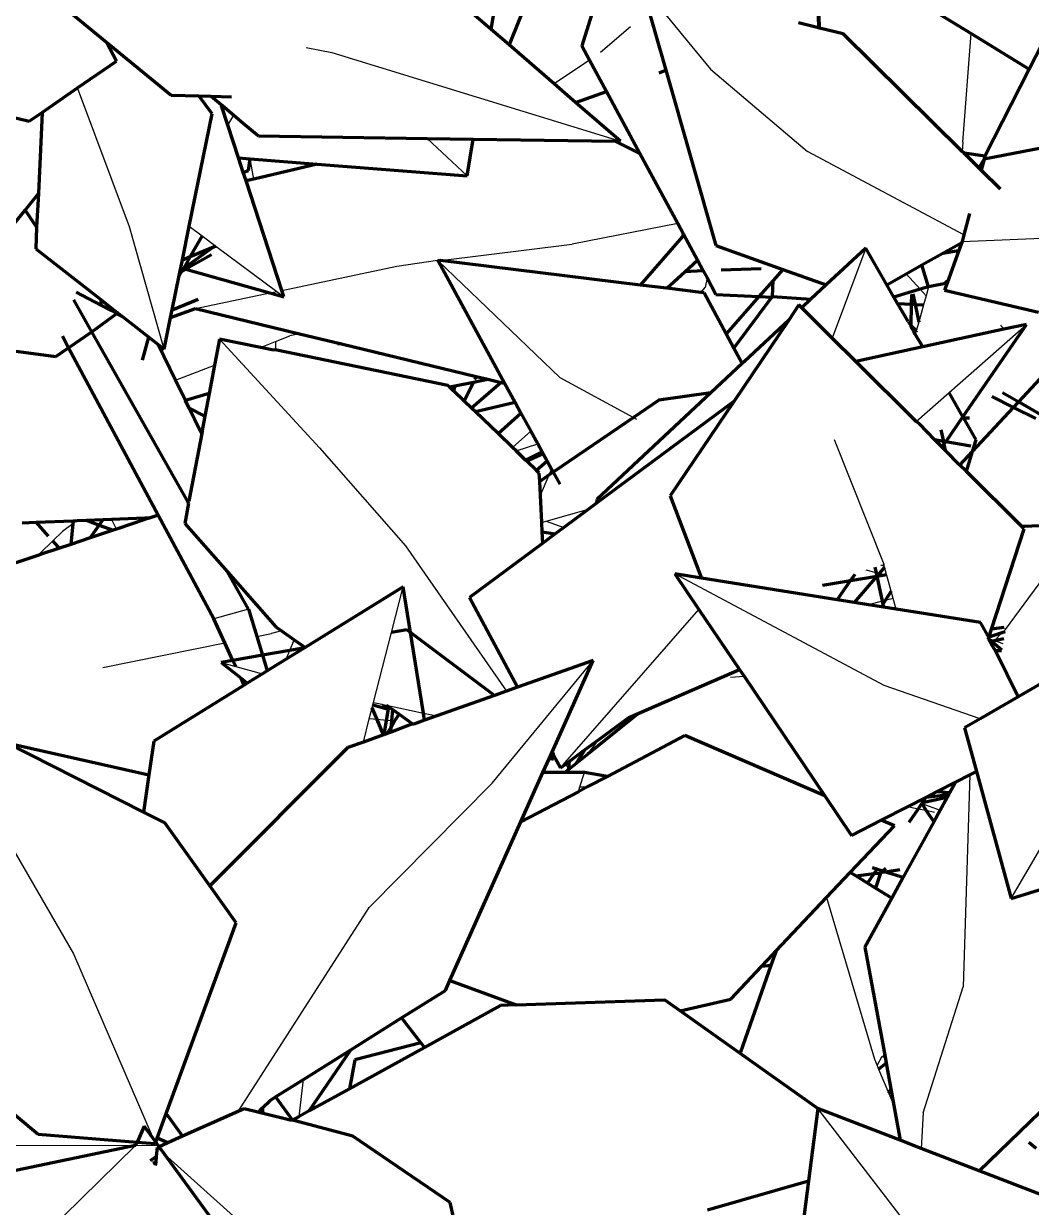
# Model space of a CAD drawing. Header units: millimetres. Extents: x 4307 to 31003, y 2809 to 20009.
# Drawn here: x 7308.4 to 7363.6, y 7876.2 to 7941.1 of the extents above; entities that cross this region are included whole.
import ezdxf

# ---------------------------------------------------------------- set-up
doc = ezdxf.new("R2010")
doc.units = ezdxf.units.MM
doc.layers.add('ProfileEdges', color=7, linetype='Continuous')

msp = doc.modelspace()

# ---------------------------------------------------------------- linework, layer by layer
for p, q in [((7342.271, 7943.23), (7346.062, 7938.615)), ((7340.02, 7939.548), (7341.667, 7940.962)), ((7359.877, 7934.61), (7360.348, 7940.575)), ((7323.885, 7939.807), (7325.295, 7939.534)), ((7325.295, 7939.534), (7341.116, 7934.662)), ((7339.429, 7939.118), (7337.482, 7937.808)), ((7346.062, 7938.615), (7351.373, 7934.111)), ((7314.205, 7929.98), (7311.363, 7937.588)), ((7319.599, 7935.551), (7319.924, 7936.1)), ((7320.462, 7935.571), (7320.445, 7935.664)), ((7332.718, 7932.772), (7330.519, 7934.824)), ((7359.877, 7934.61), (7359.849, 7934.105)), ((7359.944, 7929.535), (7351.373, 7934.111)), ((7321.027, 7932.591), (7320.816, 7933.701)), ((7316.101, 7923.272), (7314.205, 7929.98)), ((7317.485, 7930.013), (7318.191, 7929.485)), ((7344.259, 7930.152), (7338.466, 7929.016)), ((7318.191, 7929.485), (7318.947, 7928.92)), ((7359.846, 7929.167), (7367.941, 7929.499)), ((7318.947, 7928.92), (7322.277, 7926.433)), ((7331.255, 7928.123), (7338.466, 7929.016)), ((7354.56, 7928.809), (7352.728, 7923.879)), ((7359.542, 7928.657), (7359.533, 7928.5)), ((7328.862, 7927.827), (7331.085, 7928.144)), ((7331.124, 7928.107), (7337.798, 7921.72)), ((7322.554, 7926.491), (7328.862, 7927.827)), ((7357.552, 7926.55), (7356.784, 7927.403)), ((7345.526, 7926.38), (7345.753, 7926.641)), ((7345.865, 7927.17), (7345.753, 7926.641)), ((7358.001, 7926.685), (7357.867, 7926.2)), ((7317.826, 7925.49), (7321.908, 7926.354)), ((7321.908, 7926.354), (7322.277, 7926.433)), ((7322.277, 7926.433), (7322.669, 7926.14)), ((7357.867, 7926.2), (7357.552, 7926.55)), ((7357.867, 7926.2), (7357.727, 7925.698)), ((7313.488, 7925.228), (7313.523, 7925.287)), ((7357.727, 7925.698), (7357.465, 7924.755)), ((7357.465, 7924.755), (7357.33, 7924.27)), ((7322.204, 7923.686), (7322.991, 7923.991)), ((7323.523, 7924.114), (7322.991, 7923.991)), ((7357.316, 7924.218), (7357.28, 7924.091)), ((7359.129, 7920.886), (7363.379, 7924.628)), ((7362.139, 7924.358), (7361.962, 7924.581)), ((7324.617, 7917.869), (7319.143, 7923.825)), ((7321.385, 7923.369), (7322.204, 7923.686)), ((7322.204, 7923.686), (7322.214, 7923.25)), ((7316.734, 7921.568), (7318.873, 7922.396)), ((7347.767, 7922.516), (7347.918, 7922.599)), ((7337.798, 7921.72), (7341.833, 7919.527)), ((7357.332, 7919.303), (7359.129, 7920.886)), ((7341.833, 7919.527), (7341.999, 7919.437)), ((7318.071, 7918.835), (7318.218, 7918.921)), ((7336.201, 7918.778), (7335.197, 7917.884)), ((7352.83, 7918.326), (7355.553, 7911.48)), ((7324.617, 7917.869), (7329.345, 7912.489)), ((7335.397, 7917.693), (7336.583, 7918.078)), ((7336.729, 7915.273), (7337.212, 7916.378)), ((7337.212, 7916.378), (7337.345, 7916.683)), ((7337.042, 7913.838), (7339.376, 7914.504)), ((7311.103, 7913.702), (7310.536, 7913.278)), ((7311.331, 7913.873), (7311.103, 7913.702)), ((7313.5, 7913.41), (7313.218, 7913.945)), ((7336.804, 7913.771), (7337.042, 7913.838)), ((7337.042, 7913.838), (7338.023, 7913.5)), ((7362.225, 7907.912), (7366.468, 7913.666)), ((7310.002, 7912.76), (7310.536, 7913.278)), ((7309.306, 7912.084), (7310.002, 7912.76)), ((7329.345, 7912.489), (7334.872, 7904.522)), ((7309.185, 7911.966), (7309.306, 7912.084)), ((7355.126, 7911.015), (7354.579, 7911.149)), ((7355.302, 7910.972), (7355.126, 7911.015)), ((7355.399, 7911.427), (7355.567, 7911.429)), ((7355.567, 7911.429), (7355.553, 7911.48)), ((7355.599, 7911.314), (7355.567, 7911.429)), ((7355.709, 7910.912), (7355.599, 7911.314)), ((7355.574, 7904.842), (7344.108, 7910.947)), ((7355.61, 7910.896), (7355.302, 7910.972)), ((7355.721, 7910.869), (7355.61, 7910.896)), ((7355.721, 7910.869), (7355.709, 7910.912)), ((7355.958, 7910.002), (7355.721, 7910.869)), ((7328.569, 7907.739), (7329.214, 7910.25)), ((7356.069, 7909.598), (7355.958, 7910.002)), ((7355.463, 7909.448), (7354.716, 7909.262)), ((7355.634, 7909.49), (7355.463, 7909.448)), ((7356.069, 7909.598), (7355.634, 7909.49)), ((7356.227, 7909.022), (7356.069, 7909.598)), ((7320.734, 7909.012), (7318.832, 7908.483)), ((7337.83, 7900.326), (7345.418, 7909.007)), ((7322.531, 7907.838), (7321.999, 7907.69)), ((7362.225, 7907.912), (7362.029, 7907.716)), ((7312.738, 7905.821), (7319.434, 7907.173)), ((7321.18, 7907.525), (7321.999, 7907.69)), ((7322.994, 7906.757), (7323.24, 7907.335)), ((7327.585, 7903.905), (7328.569, 7907.739)), ((7361.288, 7907.419), (7361.616, 7907.305)), ((7361.522, 7907.212), (7361.436, 7907.126)), ((7361.616, 7907.305), (7361.522, 7907.212)), ((7362.029, 7907.716), (7361.616, 7907.305)), ((7361.616, 7907.305), (7362.087, 7907.143)), ((7322.789, 7906.275), (7322.994, 7906.757)), ((7319.238, 7906.095), (7320.028, 7905.88)), ((7320.028, 7905.88), (7321.501, 7905.478)), ((7334.083, 7899.482), (7339.619, 7906.208)), ((7347.143, 7905.285), (7347.896, 7905.337)), ((7360.831, 7903.016), (7355.574, 7904.842)), ((7327.552, 7903.776), (7327.585, 7903.905)), ((7327.585, 7903.905), (7328.04, 7903.807)), ((7327.352, 7902.999), (7327.509, 7903.61)), ((7327.509, 7903.61), (7327.552, 7903.776)), ((7328.04, 7903.807), (7328.327, 7903.555)), ((7328.04, 7903.807), (7328.255, 7903.761)), ((7328.255, 7903.761), (7328.29, 7903.754)), ((7328.29, 7903.754), (7330.317, 7903.319)), ((7330.317, 7903.319), (7331.047, 7903.163)), ((7327.028, 7901.735), (7327.352, 7902.999)), ((7327.78, 7902.962), (7327.352, 7902.999)), ((7328.293, 7902.918), (7327.78, 7902.962)), ((7328.567, 7902.894), (7328.293, 7902.918)), ((7328.742, 7902.879), (7328.567, 7902.894)), ((7339.328, 7901.074), (7339.907, 7901.858)), ((7337.299, 7901.023), (7337.451, 7900.803)), ((7338.265, 7900.326), (7338.082, 7900.512)), ((7338.322, 7900.267), (7338.265, 7900.326)), ((7338.897, 7899.288), (7339.145, 7900.074)), ((7334.083, 7899.482), (7327.342, 7892.666)), ((7360.274, 7899.936), (7359.907, 7888.324)), ((7338.811, 7899.015), (7338.897, 7899.288)), ((7338.897, 7899.288), (7339.298, 7899.272)), ((7357.439, 7898.065), (7356.849, 7898.187)), ((7357.872, 7897.976), (7357.439, 7898.065)), ((7357.646, 7898.368), (7358.644, 7897.997)), ((7362.54, 7893.159), (7365.417, 7898.092)), ((7358.335, 7897.881), (7357.872, 7897.976)), ((7307.658, 7896.135), (7311.147, 7890.129)), ((7352.416, 7893.212), (7355.035, 7884.346)), ((7320.165, 7881.491), (7327.342, 7892.666)), ((7311.147, 7890.129), (7315.499, 7880.004)), ((7357.706, 7881.411), (7359.907, 7888.324)), ((7335.406, 7887.324), (7335.412, 7887.365)), ((7347.694, 7884.746), (7347.606, 7884.719)), ((7355.183, 7883.998), (7355.456, 7884.519)), ((7355.035, 7884.346), (7355.183, 7883.998)), ((7355.183, 7883.998), (7355.267, 7883.8)), ((7355.267, 7883.8), (7355.83, 7882.477)), ((7323.506, 7881.217), (7323.749, 7883.245)), ((7355.83, 7882.477), (7356.108, 7881.822)), ((7321.37, 7881.562), (7321.375, 7881.413)), ((7356.983, 7875.089), (7351.946, 7881.65)), ((7357.706, 7881.411), (7357.605, 7879.466)), ((7315.499, 7880.004), (7315.615, 7879.735)), ((7302.606, 7879.656), (7314.536, 7879.625)), ((7314.536, 7879.625), (7308.621, 7873.837)), ((7314.536, 7879.625), (7315.765, 7879.639)), ((7316.121, 7879.149), (7315.725, 7879.504)), ((7315.765, 7879.639), (7316.026, 7879.638)), ((7322.271, 7873.638), (7316.121, 7879.149))]:
    msp.add_line(p, q)
at = {"layer": 'ProfileEdges', "lineweight": 211}
for p, q in [((7341.107, 7946.606), (7339.006, 7939.903)), ((7336.715, 7944.173), (7335.014, 7939.945)), ((7334.037, 7940.792), (7334.501, 7943.615)), ((7342.271, 7943.23), (7343.607, 7938.555)), ((7365.865, 7943.206), (7363.528, 7938.624)), ((7310.184, 7942.369), (7312.945, 7940.1)), ((7334.037, 7940.792), (7332.117, 7942.454)), ((7357.172, 7942.524), (7360.348, 7940.575)), ((7351.958, 7941.537), (7351.966, 7940.882)), ((7352.02, 7940.869), (7352.018, 7941.558)), ((7351.966, 7940.882), (7350.869, 7941.148)), ((7352.02, 7940.869), (7351.966, 7940.882)), ((7353.33, 7940.552), (7352.02, 7940.869)), ((7335.014, 7939.945), (7334.037, 7940.792)), ((7359.849, 7934.105), (7353.33, 7940.552)), ((7360.348, 7940.575), (7363.528, 7938.624)), ((7313.494, 7939.058), (7312.945, 7940.1)), ((7312.945, 7940.1), (7316.485, 7937.19)), ((7337.482, 7937.808), (7335.014, 7939.945)), ((7339.006, 7939.903), (7339.429, 7939.118)), ((7311.363, 7937.588), (7313.494, 7939.058)), ((7339.429, 7939.118), (7340.357, 7937.395)), ((7343.236, 7938.423), (7343.607, 7938.555)), ((7343.607, 7938.555), (7346.352, 7928.942)), ((7363.528, 7938.624), (7361.096, 7933.853)), ((7338.659, 7936.789), (7337.482, 7937.808)), ((7302.382, 7937.276), (7308.716, 7935.764)), ((7309.412, 7936.244), (7311.363, 7937.588)), ((7316.485, 7937.19), (7318.016, 7937.148)), ((7318.748, 7936.168), (7318.016, 7937.148)), ((7318.016, 7937.148), (7318.693, 7937.129)), ((7318.693, 7937.129), (7319.23, 7936.68)), ((7318.693, 7937.129), (7319.799, 7937.099)), ((7338.659, 7936.789), (7340.357, 7937.395)), ((7340.357, 7937.395), (7342.186, 7933.999)), ((7319.23, 7936.68), (7319.299, 7936.622)), ((7319.256, 7936.599), (7319.23, 7936.68)), ((7319.256, 7936.599), (7319.299, 7936.622)), ((7319.599, 7935.551), (7319.256, 7936.599)), ((7319.299, 7936.622), (7319.924, 7936.1)), ((7341.116, 7934.662), (7338.659, 7936.789)), ((7308.716, 7935.764), (7309.412, 7936.244)), ((7309.412, 7936.244), (7309.214, 7931.802)), ((7317.485, 7930.013), (7318.748, 7936.168)), ((7319.924, 7936.1), (7320.445, 7935.664)), ((7320.445, 7935.664), (7321.28, 7934.965)), ((7320.186, 7933.75), (7319.599, 7935.551)), ((7368.124, 7935.06), (7361.048, 7933.677)), ((7321.28, 7934.965), (7330.519, 7934.824)), ((7330.519, 7934.824), (7333.049, 7934.785)), ((7332.718, 7932.772), (7333.049, 7934.785)), ((7333.049, 7934.785), (7340.835, 7934.666)), ((7342.186, 7933.999), (7340.835, 7934.666)), ((7340.835, 7934.666), (7341.116, 7934.662)), ((7320.186, 7933.75), (7320.816, 7933.701)), ((7320.446, 7932.954), (7320.186, 7933.75)), ((7342.186, 7933.999), (7344.259, 7930.152)), ((7359.952, 7934.003), (7359.849, 7934.105)), ((7361.096, 7933.853), (7359.952, 7934.003)), ((7360.763, 7933.201), (7359.952, 7934.003)), ((7361.096, 7933.853), (7361.048, 7933.677)), ((7320.728, 7933.062), (7320.816, 7933.701)), ((7320.816, 7933.701), (7324.494, 7933.414)), ((7324.494, 7933.414), (7321.027, 7932.591)), ((7324.494, 7933.414), (7332.718, 7932.772)), ((7361.048, 7933.677), (7360.763, 7933.201)), ((7360.888, 7933.077), (7360.763, 7933.201)), ((7361.048, 7933.677), (7360.888, 7933.077)), ((7361.944, 7932.033), (7360.888, 7933.077)), ((7320.446, 7932.954), (7320.728, 7933.062)), ((7320.597, 7932.489), (7320.446, 7932.954)), ((7321.027, 7932.591), (7320.597, 7932.489)), ((7322.554, 7926.491), (7320.597, 7932.489)), ((7308.484, 7930.893), (7309.214, 7931.802)), ((7309.214, 7931.802), (7309.109, 7929.961)), ((7304.424, 7925.844), (7308.484, 7930.893)), ((7308.484, 7930.893), (7309.109, 7929.961)), ((7360.257, 7930.709), (7359.944, 7929.535)), ((7309.109, 7929.961), (7309.079, 7928.76)), ((7317.106, 7928.17), (7317.485, 7930.013)), ((7344.259, 7930.152), (7344.568, 7929.577)), ((7318.191, 7929.485), (7317.528, 7928.342)), ((7342.216, 7926.784), (7344.539, 7929.446)), ((7344.539, 7929.446), (7344.568, 7929.577)), ((7344.568, 7929.577), (7345.335, 7928.153)), ((7359.944, 7929.535), (7359.846, 7929.167)), ((7309.079, 7928.76), (7312.63, 7925.985)), ((7317.165, 7927.691), (7318.818, 7928.87)), ((7317.528, 7928.342), (7318.818, 7928.87)), ((7318.818, 7928.87), (7318.947, 7928.92)), ((7346.352, 7928.942), (7350.02, 7927.638)), ((7354.56, 7928.809), (7352.401, 7926.791)), ((7355.717, 7926.803), (7354.56, 7928.809)), ((7357.639, 7927.883), (7358.797, 7928.535)), ((7358.797, 7928.535), (7359.827, 7929.114)), ((7358.797, 7928.535), (7359.542, 7928.657)), ((7359.671, 7928.679), (7359.03, 7926.89)), ((7359.542, 7928.657), (7359.671, 7928.679)), ((7359.827, 7929.114), (7359.671, 7928.679)), ((7359.846, 7929.167), (7359.827, 7929.114)), ((7317.017, 7927.733), (7317.106, 7928.17)), ((7317.106, 7928.17), (7317.528, 7928.342)), ((7317.528, 7928.342), (7317.165, 7927.691)), ((7318.694, 7928.446), (7317.291, 7927.655)), ((7331.085, 7928.144), (7331.124, 7928.107)), ((7331.255, 7928.123), (7331.124, 7928.107)), ((7331.124, 7928.107), (7334.769, 7921.399)), ((7342.216, 7926.784), (7331.255, 7928.123)), ((7344.647, 7927.516), (7345.335, 7928.153)), ((7345.335, 7928.153), (7345.658, 7927.555)), ((7356.784, 7927.403), (7357.639, 7927.883)), ((7358.001, 7926.685), (7357.639, 7927.883)), ((7316.542, 7925.42), (7316.93, 7927.311)), ((7317.051, 7927.519), (7316.93, 7927.311)), ((7316.93, 7927.311), (7316.963, 7927.47)), ((7316.963, 7927.47), (7316.982, 7927.564)), ((7317.051, 7927.519), (7316.963, 7927.47)), ((7316.982, 7927.564), (7317.017, 7927.733)), ((7316.982, 7927.564), (7317.14, 7927.673)), ((7317.017, 7927.733), (7317.14, 7927.673)), ((7317.14, 7927.673), (7317.051, 7927.519)), ((7317.291, 7927.655), (7317.051, 7927.519)), ((7317.14, 7927.673), (7317.165, 7927.691)), ((7317.14, 7927.673), (7317.291, 7927.655)), ((7317.291, 7927.655), (7321.908, 7926.354)), ((7343.668, 7926.607), (7344.647, 7927.516)), ((7345.658, 7927.555), (7344.647, 7927.516)), ((7345.658, 7927.555), (7345.865, 7927.17)), ((7348.824, 7927.677), (7346.636, 7927.593)), ((7350.02, 7927.638), (7349.492, 7927.037)), ((7350.02, 7927.638), (7352.401, 7926.791)), ((7355.717, 7926.803), (7356.784, 7927.403)), ((7343.668, 7926.607), (7342.216, 7926.784)), ((7345.526, 7926.38), (7343.668, 7926.607)), ((7345.865, 7927.17), (7346.353, 7926.264)), ((7349.492, 7927.037), (7348.708, 7926.147)), ((7349.45, 7926.148), (7349.492, 7927.037)), ((7352.401, 7926.791), (7351.561, 7926.005)), ((7356.112, 7926.118), (7355.717, 7926.803)), ((7358.001, 7926.685), (7357.552, 7926.55)), ((7359.03, 7926.89), (7358.001, 7926.685)), ((7359.03, 7926.89), (7358.889, 7926.498)), ((7358.899, 7927.016), (7359.03, 7926.89)), ((7312.147, 7924.227), (7311.159, 7925.978)), ((7312.632, 7925.683), (7311.291, 7926.397)), ((7312.63, 7925.985), (7312.632, 7925.683)), ((7312.63, 7925.985), (7313.205, 7925.535)), ((7316.542, 7925.42), (7317.98, 7926.015)), ((7321.908, 7926.354), (7322.669, 7926.14)), ((7322.669, 7926.14), (7322.554, 7926.491)), ((7345.698, 7926.359), (7345.526, 7926.38)), ((7346.911, 7924.105), (7345.698, 7926.359)), ((7346.353, 7926.264), (7348.708, 7926.147)), ((7348.708, 7926.147), (7346.911, 7924.105)), ((7347.328, 7923.331), (7349.422, 7926.111)), ((7348.708, 7926.147), (7349.422, 7926.111)), ((7349.422, 7926.111), (7349.45, 7926.148)), ((7349.45, 7926.148), (7351.561, 7926.005)), ((7351.561, 7926.005), (7351.06, 7925.537)), ((7357.552, 7926.55), (7356.112, 7926.118)), ((7356.313, 7925.768), (7356.112, 7926.118)), ((7357.079, 7925.73), (7357.088, 7926.27)), ((7357.147, 7926.294), (7357.265, 7925.721)), ((7358.889, 7926.498), (7364.041, 7925.304)), ((7313.236, 7925.362), (7312.632, 7925.683)), ((7313.205, 7925.535), (7313.236, 7925.362)), ((7313.205, 7925.535), (7313.523, 7925.287)), ((7313.488, 7925.228), (7313.236, 7925.362)), ((7313.523, 7925.287), (7313.548, 7925.267)), ((7316.458, 7925.012), (7317.826, 7925.49)), ((7316.458, 7925.012), (7316.542, 7925.42)), ((7317.826, 7925.49), (7323.523, 7924.114)), ((7350.9, 7925.696), (7350.34, 7924.863)), ((7351.06, 7925.537), (7350.9, 7925.696)), ((7352.728, 7923.879), (7351.06, 7925.537)), ((7356.313, 7925.768), (7357.079, 7925.73)), ((7356.882, 7924.782), (7356.313, 7925.768)), ((7357.059, 7924.551), (7357.079, 7925.73)), ((7357.079, 7925.73), (7357.265, 7925.721)), ((7357.265, 7925.721), (7357.465, 7924.755)), ((7357.265, 7925.721), (7357.727, 7925.698)), ((7312.147, 7924.227), (7313.511, 7925.216)), ((7313.511, 7925.216), (7313.488, 7925.228)), ((7313.548, 7925.267), (7313.511, 7925.216)), ((7313.549, 7925.195), (7313.511, 7925.216)), ((7313.548, 7925.267), (7313.598, 7925.228)), ((7313.549, 7925.195), (7313.598, 7925.228)), ((7313.834, 7925.044), (7313.549, 7925.195)), ((7313.598, 7925.228), (7313.834, 7925.044)), ((7313.834, 7925.044), (7315.273, 7923.919)), ((7316.101, 7923.272), (7316.458, 7925.012)), ((7350.34, 7924.863), (7347.346, 7920.419)), ((7350.34, 7924.863), (7347.918, 7922.599)), ((7356.882, 7924.782), (7357.059, 7924.551)), ((7310.87, 7923.346), (7310.529, 7923.984)), ((7310.87, 7923.346), (7312.147, 7924.227)), ((7317.417, 7914.889), (7312.147, 7924.227)), ((7323.523, 7924.114), (7325.822, 7923.559)), ((7347.328, 7923.331), (7346.911, 7924.105)), ((7357.058, 7924.477), (7357.059, 7924.551)), ((7357.209, 7924.215), (7357.058, 7924.477)), ((7357.059, 7924.551), (7357.33, 7924.27)), ((7357.316, 7924.218), (7357.209, 7924.215)), ((7357.28, 7924.091), (7357.209, 7924.215)), ((7357.686, 7923.388), (7357.28, 7924.091)), ((7357.33, 7924.27), (7357.316, 7924.218)), ((7362.139, 7924.358), (7357.686, 7923.388)), ((7359.894, 7919.558), (7363.379, 7924.628)), ((7363.379, 7924.628), (7362.139, 7924.358)), ((7305.562, 7923.489), (7310.176, 7922.867)), ((7310.176, 7922.867), (7310.87, 7923.346)), ((7315.784, 7914.174), (7310.87, 7923.346)), ((7314.913, 7922.664), (7315.273, 7923.919)), ((7315.273, 7923.919), (7315.777, 7923.526)), ((7315.777, 7923.526), (7316.101, 7923.272)), ((7316.734, 7921.568), (7315.777, 7923.526)), ((7319.143, 7923.825), (7318.873, 7922.396)), ((7321.385, 7923.369), (7319.143, 7923.825)), ((7322.109, 7923.222), (7321.385, 7923.369)), ((7325.822, 7923.559), (7325.632, 7923.542)), ((7325.822, 7923.559), (7333.208, 7921.776)), ((7354.025, 7922.59), (7352.728, 7923.879)), ((7357.686, 7923.388), (7354.025, 7922.59)), ((7322.192, 7923.229), (7322.109, 7923.222)), ((7331.66, 7921.279), (7322.192, 7923.229)), ((7347.767, 7922.516), (7347.328, 7923.331)), ((7318.873, 7922.396), (7318.579, 7920.835)), ((7347.788, 7922.477), (7346.076, 7920.876)), ((7347.788, 7922.477), (7347.767, 7922.516)), ((7347.918, 7922.599), (7347.788, 7922.477)), ((7357.332, 7919.303), (7354.025, 7922.59)), ((7317.28, 7920.453), (7316.734, 7921.568)), ((7332.036, 7921.255), (7333.055, 7921.461)), ((7333.055, 7921.461), (7332.55, 7920.425)), ((7334.576, 7921.446), (7332.95, 7920.042)), ((7333.055, 7921.461), (7333.847, 7921.622)), ((7333.208, 7921.776), (7333.125, 7921.605)), ((7333.208, 7921.776), (7333.847, 7921.622)), ((7333.847, 7921.622), (7334.576, 7921.446)), ((7334.576, 7921.446), (7334.769, 7921.399)), ((7334.769, 7921.399), (7335.343, 7920.349)), ((7362.947, 7920.379), (7364.128, 7921.648)), ((7318.579, 7920.835), (7317.28, 7920.453)), ((7318.579, 7920.835), (7318.346, 7919.599)), ((7331.747, 7921.196), (7331.66, 7921.279)), ((7331.747, 7921.196), (7332.036, 7921.255)), ((7331.969, 7920.983), (7331.747, 7921.196)), ((7332.036, 7921.255), (7331.969, 7920.983)), ((7332.55, 7920.425), (7331.969, 7920.983)), ((7346.076, 7920.876), (7339.825, 7915.032)), ((7346.076, 7920.876), (7343.23, 7920.479)), ((7359.894, 7919.558), (7359.129, 7920.886)), ((7362.068, 7920.89), (7362.947, 7920.379)), ((7317.483, 7920.038), (7317.28, 7920.453)), ((7332.95, 7920.042), (7332.55, 7920.425)), ((7335.343, 7920.349), (7333.166, 7919.833)), ((7335.343, 7920.349), (7335.66, 7919.767)), ((7347.346, 7920.419), (7339.803, 7914.821)), ((7343.23, 7920.479), (7341.833, 7919.527)), ((7347.346, 7920.419), (7343.848, 7915.225)), ((7362.665, 7920.076), (7361.477, 7920.673)), ((7362.665, 7920.076), (7362.947, 7920.379)), ((7362.947, 7920.379), (7364.527, 7919.46)), ((7318.346, 7919.599), (7317.483, 7920.038)), ((7318.071, 7918.835), (7317.483, 7920.038)), ((7318.346, 7919.599), (7318.218, 7918.921)), ((7333.166, 7919.833), (7332.95, 7920.042)), ((7334.412, 7918.638), (7333.166, 7919.833)), ((7334.412, 7918.638), (7335.66, 7919.767)), ((7335.66, 7919.767), (7336.201, 7918.778)), ((7341.833, 7919.527), (7337.43, 7916.527)), ((7358.953, 7918.188), (7359.894, 7919.558)), ((7359.939, 7919.482), (7359.894, 7919.558)), ((7360.255, 7919.48), (7359.939, 7919.482)), ((7360.615, 7918.308), (7359.939, 7919.482)), ((7360.417, 7917.659), (7362.665, 7920.076)), ((7363.885, 7919.463), (7362.665, 7920.076)), ((7318.165, 7918.642), (7318.071, 7918.835)), ((7318.218, 7918.921), (7318.165, 7918.642)), ((7357.514, 7919.176), (7357.332, 7919.303)), ((7357.514, 7919.176), (7357.493, 7919.143)), ((7358.35, 7918.291), (7357.514, 7919.176)), ((7358.685, 7918.848), (7358.817, 7918.211)), ((7318.165, 7918.642), (7317.466, 7914.932)), ((7335.197, 7917.884), (7334.412, 7918.638)), ((7336.201, 7918.778), (7336.583, 7918.078)), ((7358.817, 7918.211), (7358.35, 7918.291)), ((7358.75, 7917.893), (7358.35, 7918.291)), ((7358.817, 7918.211), (7358.852, 7918.042)), ((7358.953, 7918.188), (7358.817, 7918.211)), ((7358.852, 7918.042), (7358.953, 7918.188)), ((7360.319, 7917.955), (7358.953, 7918.188)), ((7360.417, 7917.659), (7360.615, 7918.308)), ((7335.397, 7917.693), (7335.197, 7917.884)), ((7335.922, 7917.188), (7335.397, 7917.693)), ((7335.922, 7917.188), (7336.823, 7917.639)), ((7336.877, 7917.539), (7335.991, 7917.122)), ((7336.583, 7918.078), (7336.823, 7917.639)), ((7336.823, 7917.639), (7336.877, 7917.539)), ((7336.877, 7917.539), (7337.098, 7917.135)), ((7358.75, 7917.893), (7358.852, 7918.042)), ((7358.917, 7917.728), (7358.75, 7917.893)), ((7358.852, 7918.042), (7358.917, 7917.728)), ((7359.73, 7916.92), (7358.917, 7917.728)), ((7359.73, 7916.92), (7360.417, 7917.659)), ((7360.084, 7916.568), (7360.417, 7917.659)), ((7335.991, 7917.122), (7335.922, 7917.188)), ((7336.513, 7916.621), (7335.991, 7917.122)), ((7337.098, 7917.135), (7336.513, 7916.621)), ((7337.098, 7917.135), (7337.345, 7916.683)), ((7360.084, 7916.568), (7359.73, 7916.92)), ((7336.669, 7916.471), (7336.513, 7916.621)), ((7336.692, 7916.023), (7336.669, 7916.471)), ((7337.212, 7916.378), (7336.692, 7916.023)), ((7337.43, 7916.527), (7337.212, 7916.378)), ((7337.345, 7916.683), (7337.43, 7916.527)), ((7337.43, 7916.527), (7337.788, 7915.873)), ((7363.116, 7913.554), (7360.084, 7916.568)), ((7336.729, 7915.273), (7336.692, 7916.023)), ((7317.417, 7914.889), (7317.466, 7914.932)), ((7336.804, 7913.771), (7336.729, 7915.273)), ((7339.825, 7915.032), (7339.803, 7914.821)), ((7343.848, 7915.225), (7345.556, 7910.717)), ((7317.447, 7914.835), (7317.236, 7913.715)), ((7317.447, 7914.835), (7317.417, 7914.889)), ((7339.376, 7914.504), (7338.023, 7913.5)), ((7339.803, 7914.821), (7339.376, 7914.504)), ((7308.33, 7913.757), (7309.09, 7913.787)), ((7309.09, 7913.787), (7311.119, 7913.865)), ((7309.771, 7913.02), (7309.09, 7913.787)), ((7311.103, 7913.702), (7310.994, 7912.571)), ((7311.119, 7913.865), (7311.103, 7913.702)), ((7311.119, 7913.865), (7311.331, 7913.873)), ((7311.331, 7913.873), (7311.827, 7913.892)), ((7311.827, 7913.892), (7312.759, 7913.928)), ((7311.827, 7913.892), (7312.547, 7913.626)), ((7312.055, 7912.926), (7312.547, 7913.626)), ((7312.547, 7913.626), (7312.759, 7913.928)), ((7312.547, 7913.626), (7313.307, 7913.345)), ((7312.759, 7913.928), (7313.218, 7913.945)), ((7313.218, 7913.945), (7315.043, 7914.016)), ((7315.052, 7913.929), (7313.5, 7913.41)), ((7315.043, 7914.016), (7315.346, 7914.027)), ((7315.052, 7913.929), (7315.043, 7914.016)), ((7315.346, 7914.027), (7315.052, 7913.929)), ((7315.784, 7914.174), (7315.346, 7914.027)), ((7318.832, 7908.483), (7315.784, 7914.174)), ((7317.236, 7913.715), (7319.576, 7911.063)), ((7336.829, 7913.266), (7336.804, 7913.771)), ((7366.468, 7913.666), (7363.116, 7913.554)), ((7313.307, 7913.345), (7312.055, 7912.926)), ((7313.5, 7913.41), (7313.307, 7913.345)), ((7336.829, 7913.266), (7337.538, 7913.14)), ((7336.861, 7912.637), (7336.829, 7913.266)), ((7337.538, 7913.14), (7336.861, 7912.637)), ((7338.023, 7913.5), (7337.538, 7913.14)), ((7361.451, 7907.918), (7363.249, 7913.422)), ((7363.249, 7913.422), (7363.116, 7913.554)), ((7310.262, 7912.326), (7309.412, 7912.042)), ((7310.313, 7912.41), (7310.002, 7912.76)), ((7310.994, 7912.571), (7310.262, 7912.326)), ((7310.262, 7912.326), (7310.313, 7912.41)), ((7312.055, 7912.926), (7310.994, 7912.571)), ((7336.861, 7912.637), (7332.844, 7909.656)), ((7309.185, 7911.966), (7306.308, 7911.003)), ((7309.412, 7912.042), (7309.185, 7911.966)), ((7309.306, 7912.084), (7309.412, 7912.042)), ((7320.734, 7909.012), (7319.576, 7911.063)), ((7319.576, 7911.063), (7322.237, 7908.046)), ((7355.062, 7911.313), (7355.126, 7911.015)), ((7355.126, 7911.015), (7355.175, 7910.825)), ((7355.599, 7911.314), (7355.302, 7910.972)), ((7344.108, 7910.947), (7345.418, 7909.007)), ((7345.556, 7910.717), (7344.108, 7910.947)), ((7353.005, 7909.534), (7345.556, 7910.717)), ((7352.19, 7910.339), (7353.731, 7910.59)), ((7353.005, 7909.534), (7353.731, 7910.59)), ((7353.731, 7910.59), (7353.975, 7910.945)), ((7353.731, 7910.59), (7355.175, 7910.825)), ((7355.175, 7910.825), (7353.928, 7909.387)), ((7355.302, 7910.972), (7355.175, 7910.825)), ((7355.175, 7910.825), (7355.61, 7910.896)), ((7355.175, 7910.825), (7355.463, 7909.448)), ((7355.61, 7910.896), (7355.709, 7910.912)), ((7329.214, 7910.25), (7323.828, 7906.918)), ((7329.613, 7907.741), (7329.214, 7910.25)), ((7355.958, 7910.002), (7355.634, 7909.49)), ((7332.844, 7909.656), (7335.474, 7904.736)), ((7353.928, 7909.387), (7353.005, 7909.534)), ((7354.716, 7909.262), (7353.928, 7909.387)), ((7355.419, 7909.15), (7354.716, 7909.262)), ((7355.5, 7909.278), (7355.419, 7909.15)), ((7355.531, 7909.132), (7355.419, 7909.15)), ((7355.463, 7909.448), (7355.5, 7909.278)), ((7355.634, 7909.49), (7355.5, 7909.278)), ((7355.5, 7909.278), (7355.531, 7909.132)), ((7356.227, 7909.022), (7355.531, 7909.132)), ((7319.434, 7907.173), (7318.832, 7908.483)), ((7320.734, 7909.012), (7321.18, 7907.525)), ((7345.418, 7909.007), (7347.641, 7905.714)), ((7360.848, 7908.288), (7356.227, 7909.022)), ((7322.237, 7908.046), (7322.531, 7907.838)), ((7322.531, 7907.838), (7323.24, 7907.335)), ((7329.416, 7907.888), (7328.569, 7907.739)), ((7329.613, 7907.741), (7329.416, 7907.888)), ((7361.307, 7907.478), (7360.848, 7908.288)), ((7361.307, 7907.478), (7361.451, 7907.918)), ((7362.153, 7908.008), (7361.451, 7907.918)), ((7362.2, 7907.773), (7362.029, 7907.716)), ((7319.877, 7906.208), (7319.434, 7907.173)), ((7321.18, 7907.525), (7321.49, 7906.492)), ((7323.24, 7907.335), (7323.828, 7906.918)), ((7334.216, 7904.289), (7329.613, 7907.741)), ((7330.317, 7903.319), (7329.613, 7907.741)), ((7361.288, 7907.419), (7361.307, 7907.478)), ((7361.301, 7907.394), (7361.288, 7907.419)), ((7361.301, 7907.394), (7361.446, 7907.274)), ((7361.369, 7907.259), (7361.301, 7907.394)), ((7362.029, 7907.716), (7361.307, 7907.478)), ((7361.369, 7907.259), (7361.446, 7907.274)), ((7361.436, 7907.126), (7361.369, 7907.259)), ((7361.667, 7906.742), (7361.436, 7907.126)), ((7361.446, 7907.274), (7361.616, 7907.305)), ((7361.446, 7907.274), (7361.522, 7907.212)), ((7361.522, 7907.212), (7362.025, 7906.798)), ((7361.616, 7907.305), (7362.135, 7907.41)), ((7321.49, 7906.492), (7319.877, 7906.208)), ((7322.994, 7906.757), (7321.49, 7906.492)), ((7321.49, 7906.492), (7321.748, 7905.631)), ((7323.796, 7906.898), (7322.789, 7906.275)), ((7323.796, 7906.898), (7322.994, 7906.757)), ((7323.828, 7906.918), (7323.796, 7906.898)), ((7361.667, 7906.742), (7361.64, 7906.724)), ((7362.014, 7906.736), (7361.667, 7906.742)), ((7362.911, 7904.213), (7361.667, 7906.742)), ((7319.877, 7906.208), (7319.238, 7906.095)), ((7319.238, 7906.095), (7320.327, 7905.228)), ((7320.028, 7905.88), (7319.877, 7906.208)), ((7322.789, 7906.275), (7321.748, 7905.631)), ((7339.619, 7906.208), (7335.474, 7904.736)), ((7337.371, 7901.184), (7339.619, 7906.208)), ((7320.498, 7904.857), (7320.327, 7905.228)), ((7320.327, 7905.228), (7320.664, 7904.96)), ((7321.501, 7905.478), (7320.664, 7904.96)), ((7321.748, 7905.631), (7321.501, 7905.478)), ((7342.129, 7903.322), (7347.641, 7905.714)), ((7347.641, 7905.714), (7347.896, 7905.337)), ((7347.896, 7905.337), (7352.321, 7898.782)), ((7320.498, 7904.857), (7315.536, 7901.788)), ((7320.664, 7904.96), (7320.498, 7904.857)), ((7334.872, 7904.522), (7334.216, 7904.289)), ((7335.474, 7904.736), (7334.872, 7904.522)), ((7364.525, 7905.142), (7362.911, 7904.213)), ((7334.216, 7904.289), (7331.047, 7903.163)), ((7362.911, 7904.213), (7360.831, 7903.016)), ((7327.78, 7902.962), (7327.509, 7903.61)), ((7327.552, 7903.776), (7328.327, 7903.555)), ((7328.327, 7903.555), (7328.255, 7903.761)), ((7328.29, 7903.754), (7328.417, 7903.663)), ((7328.293, 7902.918), (7328.417, 7903.663)), ((7328.417, 7903.663), (7328.632, 7903.511)), ((7328.632, 7903.511), (7328.567, 7902.894)), ((7328.632, 7903.511), (7328.982, 7903.263)), ((7328.742, 7902.879), (7328.982, 7903.263)), ((7328.982, 7903.263), (7329.724, 7902.736)), ((7330.38, 7902.926), (7330.317, 7903.319)), ((7341.573, 7903.081), (7342.129, 7903.322)), ((7342.129, 7903.322), (7341.764, 7903.029)), ((7328.129, 7902.126), (7327.78, 7902.962)), ((7328.163, 7902.139), (7328.293, 7902.918)), ((7329.724, 7902.736), (7328.501, 7902.259)), ((7328.567, 7902.894), (7328.528, 7902.522)), ((7328.528, 7902.522), (7328.742, 7902.879)), ((7329.724, 7902.736), (7329.795, 7902.718)), ((7330.38, 7902.926), (7329.795, 7902.718)), ((7331.047, 7903.163), (7330.38, 7902.926)), ((7341.764, 7903.029), (7339.328, 7901.074)), ((7339.907, 7901.858), (7341.573, 7903.081)), ((7341.764, 7903.029), (7341.573, 7903.081)), ((7360.831, 7903.016), (7359.971, 7902.52)), ((7328.129, 7902.126), (7327.028, 7901.735)), ((7328.163, 7902.139), (7328.129, 7902.126)), ((7328.336, 7902.2), (7328.163, 7902.139)), ((7328.336, 7902.2), (7328.528, 7902.522)), ((7328.501, 7902.259), (7328.336, 7902.2)), ((7328.528, 7902.522), (7328.501, 7902.259)), ((7344.642, 7902.085), (7340.404, 7899.854)), ((7352.321, 7898.782), (7344.642, 7902.085)), ((7359.971, 7902.52), (7360.63, 7900.118)), ((7307.488, 7901.687), (7315.271, 7899.943)), ((7314.978, 7897.897), (7307.488, 7901.687)), ((7315.536, 7901.788), (7315.271, 7899.943)), ((7326.172, 7901.431), (7318.606, 7893.851)), ((7327.028, 7901.735), (7326.172, 7901.431)), ((7338.302, 7900.674), (7339.185, 7901.325)), ((7338.69, 7900.563), (7339.185, 7901.325)), ((7339.185, 7901.325), (7339.907, 7901.858)), ((7336.868, 7900.06), (7337.226, 7900.86)), ((7337.226, 7900.86), (7337.299, 7901.023)), ((7337.226, 7900.86), (7337.451, 7900.803)), ((7337.299, 7901.023), (7337.371, 7901.184)), ((7337.371, 7901.184), (7337.438, 7901.059)), ((7337.451, 7900.803), (7337.438, 7901.059)), ((7337.438, 7901.059), (7337.83, 7900.326)), ((7338.082, 7900.512), (7338.302, 7900.674)), ((7338.302, 7900.674), (7338.265, 7900.326)), ((7339.328, 7901.074), (7338.69, 7900.563)), ((7335.659, 7897.356), (7336.868, 7900.06)), ((7338.073, 7900.067), (7336.868, 7900.06)), ((7337.83, 7900.326), (7338.082, 7900.512)), ((7338.253, 7900.212), (7338.073, 7900.067)), ((7339.145, 7900.074), (7338.073, 7900.067)), ((7338.265, 7900.326), (7338.253, 7900.212)), ((7338.322, 7900.267), (7338.253, 7900.212)), ((7338.69, 7900.563), (7338.322, 7900.267)), ((7340.404, 7899.854), (7339.145, 7900.074)), ((7360.274, 7899.936), (7360.63, 7900.118)), ((7360.63, 7900.118), (7362.54, 7893.159)), ((7315.271, 7899.943), (7314.978, 7897.897)), ((7340.404, 7899.854), (7339.298, 7899.272)), ((7358.476, 7899.018), (7359.491, 7899.536)), ((7359.491, 7899.536), (7359.175, 7898.961)), ((7359.491, 7899.536), (7360.274, 7899.936)), ((7338.811, 7899.015), (7335.659, 7897.356)), ((7339.298, 7899.272), (7338.811, 7899.015)), ((7352.321, 7898.782), (7353.781, 7896.621)), ((7356.849, 7898.187), (7357.855, 7898.701)), ((7357.676, 7898.41), (7357.855, 7898.701)), ((7359.031, 7898.699), (7357.676, 7898.41)), ((7357.855, 7898.701), (7357.885, 7898.716)), ((7357.885, 7898.716), (7358.476, 7899.018)), ((7357.885, 7898.716), (7359.121, 7898.864)), ((7358.476, 7899.018), (7359.175, 7898.961)), ((7359.031, 7898.699), (7358.644, 7897.997)), ((7359.121, 7898.864), (7359.031, 7898.699)), ((7359.175, 7898.961), (7359.121, 7898.864)), ((7355.412, 7897.453), (7356.849, 7898.187)), ((7356.945, 7897.344), (7357.439, 7898.065)), ((7357.439, 7898.065), (7357.646, 7898.368)), ((7357.646, 7898.368), (7357.585, 7898.391)), ((7357.676, 7898.41), (7357.646, 7898.368)), ((7357.646, 7898.368), (7357.872, 7897.976)), ((7316.136, 7897.31), (7314.978, 7897.897)), ((7353.781, 7896.621), (7355.412, 7897.453)), ((7356.132, 7897.144), (7355.412, 7897.453)), ((7357.872, 7897.976), (7358.296, 7897.365)), ((7358.644, 7897.997), (7358.296, 7897.365)), ((7318.606, 7893.851), (7316.136, 7897.31)), ((7331.775, 7888.674), (7335.659, 7897.356)), ((7353.715, 7894.587), (7356.132, 7897.144)), ((7358.296, 7897.365), (7356.623, 7894.324)), ((7354.908, 7894.858), (7355.182, 7894.773)), ((7355.182, 7894.773), (7355.224, 7894.834)), ((7355.663, 7894.801), (7355.513, 7894.67)), ((7362.54, 7893.159), (7369.231, 7895.261)), ((7352.416, 7893.212), (7353.715, 7894.587)), ((7354.024, 7894.395), (7353.715, 7894.587)), ((7354.024, 7894.395), (7355.021, 7894.538)), ((7354.654, 7894.003), (7354.024, 7894.395)), ((7354.654, 7894.003), (7355.021, 7894.538)), ((7355.021, 7894.538), (7355.182, 7894.773)), ((7355.021, 7894.538), (7355.37, 7894.546)), ((7355.37, 7894.546), (7355.106, 7893.721)), ((7355.182, 7894.773), (7355.513, 7894.67)), ((7355.428, 7894.596), (7355.37, 7894.546)), ((7355.513, 7894.67), (7355.428, 7894.596)), ((7355.428, 7894.596), (7355.648, 7894.628)), ((7355.513, 7894.67), (7355.648, 7894.628)), ((7355.648, 7894.628), (7356.441, 7894.742)), ((7355.648, 7894.628), (7356.623, 7894.324)), ((7356.623, 7894.324), (7355.988, 7893.172)), ((7320.057, 7891.819), (7318.606, 7893.851)), ((7355.106, 7893.721), (7354.654, 7894.003)), ((7355.988, 7893.172), (7355.106, 7893.721)), ((7349.648, 7890.283), (7352.416, 7893.212)), ((7355.988, 7893.172), (7354.518, 7890.5)), ((7316.22, 7881.382), (7320.057, 7891.819)), ((7349.469, 7890.094), (7349.648, 7890.283)), ((7349.648, 7890.283), (7349.581, 7890.093)), ((7354.518, 7890.5), (7355.621, 7884.479)), ((7348.851, 7889.44), (7349.469, 7890.094)), ((7349.581, 7890.093), (7349.366, 7889.485)), ((7349.469, 7890.094), (7349.581, 7890.093)), ((7347.16, 7887.65), (7348.851, 7889.44)), ((7349.366, 7889.485), (7347.694, 7884.746)), ((7349.366, 7889.485), (7348.851, 7889.44)), ((7331.53, 7888.126), (7331.775, 7888.674)), ((7331.775, 7888.674), (7335.406, 7887.324)), ((7329.122, 7886.615), (7331.53, 7888.126)), ((7344.389, 7886.996), (7347.16, 7887.65)), ((7334.536, 7887.294), (7330.369, 7884.998)), ((7335.406, 7887.324), (7334.536, 7887.294)), ((7335.406, 7887.324), (7343.53, 7887.604)), ((7344.389, 7886.996), (7343.53, 7887.604)), ((7326.336, 7884.867), (7329.122, 7886.615)), ((7329.122, 7886.615), (7330.172, 7885.254)), ((7347.606, 7884.719), (7344.389, 7886.996)), ((7330.172, 7885.254), (7326.552, 7884.313)), ((7330.172, 7885.254), (7330.369, 7884.998)), ((7303.491, 7884.992), (7309.197, 7880.235)), ((7323.749, 7883.245), (7326.336, 7884.867)), ((7324.057, 7881.52), (7326.336, 7884.867)), ((7330.369, 7884.998), (7326.26, 7882.734)), ((7347.669, 7884.674), (7347.606, 7884.719)), ((7347.694, 7884.746), (7347.669, 7884.674)), ((7351.946, 7881.65), (7347.669, 7884.674)), ((7355.621, 7884.479), (7355.5, 7884.537)), ((7355.621, 7884.479), (7355.685, 7884.131)), ((7326.552, 7884.313), (7326.26, 7882.734)), ((7355.267, 7883.8), (7355.685, 7884.131)), ((7355.685, 7884.131), (7355.944, 7882.719)), ((7322.217, 7882.284), (7323.749, 7883.245)), ((7326.26, 7882.734), (7324.057, 7881.52)), ((7355.944, 7882.719), (7355.83, 7882.477)), ((7355.944, 7882.719), (7356.108, 7881.822)), ((7360.778, 7878.242), (7365.212, 7882.531)), ((7321.501, 7881.691), (7321.913, 7882.093)), ((7321.913, 7882.093), (7322.217, 7882.284)), ((7322.217, 7882.284), (7323.137, 7881.013)), ((7356.108, 7881.822), (7356.459, 7879.909)), ((7315.719, 7880.018), (7316.22, 7881.382)), ((7316.22, 7881.382), (7317.115, 7880.126)), ((7320.165, 7881.491), (7317.115, 7880.126)), ((7320.488, 7881.635), (7320.165, 7881.491)), ((7321.249, 7881.445), (7320.488, 7881.635)), ((7321.249, 7881.445), (7321.37, 7881.562)), ((7321.375, 7881.413), (7321.249, 7881.445)), ((7321.37, 7881.562), (7321.501, 7881.691)), ((7321.532, 7881.374), (7321.375, 7881.413)), ((7321.532, 7881.374), (7321.501, 7881.691)), ((7323.084, 7880.984), (7321.532, 7881.374)), ((7323.506, 7881.217), (7323.137, 7881.013)), ((7324.057, 7881.52), (7323.506, 7881.217)), ((7351.946, 7881.65), (7351.426, 7877.694)), ((7356.459, 7879.909), (7351.946, 7881.65)), ((7315.006, 7880.682), (7314.619, 7879.812)), ((7315.499, 7880.004), (7315.006, 7880.682)), ((7323.137, 7881.013), (7323.084, 7880.984)), ((7326.446, 7880.141), (7323.137, 7881.013)), ((7309.197, 7880.235), (7314.619, 7879.812)), ((7315.642, 7879.808), (7315.499, 7880.004)), ((7315.642, 7879.808), (7315.719, 7880.018)), ((7316.303, 7879.762), (7315.719, 7880.018)), ((7317.115, 7880.126), (7316.303, 7879.762)), ((7331.784, 7876.493), (7326.446, 7880.141)), ((7357.605, 7879.466), (7356.459, 7879.909)), ((7314.536, 7879.625), (7304.876, 7877.611)), ((7314.619, 7879.812), (7314.536, 7879.625)), ((7314.619, 7879.812), (7315.615, 7879.735)), ((7315.615, 7879.735), (7315.642, 7879.808)), ((7315.765, 7879.639), (7315.642, 7879.808)), ((7315.725, 7879.504), (7315.674, 7879.01)), ((7315.829, 7879.55), (7315.725, 7879.504)), ((7315.829, 7879.55), (7315.765, 7879.639)), ((7316.026, 7879.638), (7315.829, 7879.55)), ((7316.121, 7879.149), (7315.829, 7879.55)), ((7316.303, 7879.762), (7316.026, 7879.638)), ((7360.778, 7878.242), (7357.605, 7879.466)), ((7363.512, 7879.808), (7363.9, 7879.475)), ((7315.358, 7878.794), (7315.674, 7879.01)), ((7315.479, 7878.671), (7315.642, 7878.7)), ((7315.642, 7878.7), (7315.623, 7878.525)), ((7315.674, 7879.01), (7315.642, 7878.7)), ((7319.224, 7874.883), (7316.121, 7879.149)), ((7364.427, 7876.833), (7360.778, 7878.242)), ((7345.881, 7876.098), (7351.426, 7877.694)), ((7351.426, 7877.694), (7350.356, 7869.553)), ((7332.723, 7872.309), (7331.784, 7876.493))]:
    msp.add_line(p, q, dxfattribs=at)

doc.saveas('drawing.dxf')
